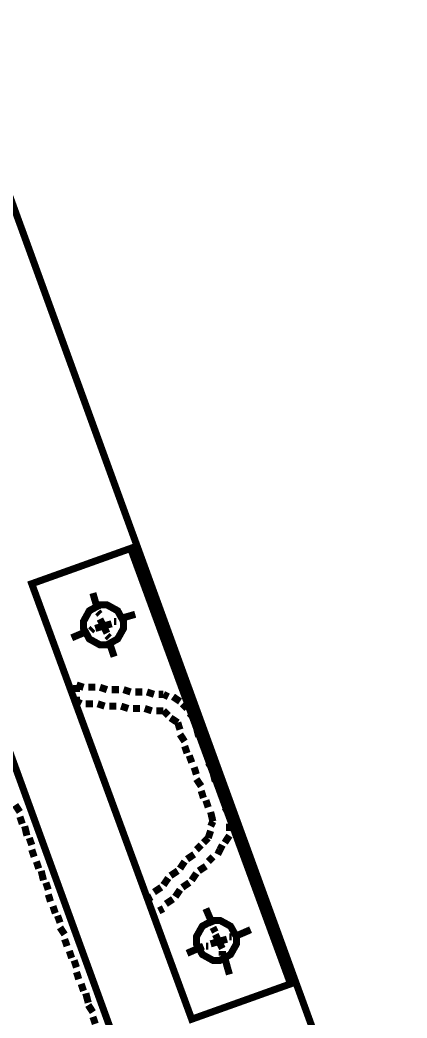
# Model space of a CAD drawing. Extents: x -2.4 to 13.4, y -16 to -5.
# Drawn here: x 2.67 to 2.944, y -10.57 to -9.863 of the extents above; entities that cross this region are included whole.
import ezdxf

# ---------------------------------------------------------------- set-up
doc = ezdxf.new("R2010")
doc.units = 0
doc.header["$MEASUREMENT"] = 0

msp = doc.modelspace()

# ---------------------------------------------------------------- linework, layer by layer
at = {"color": 0, "const_width": 0.005}
for points in [[(3.74199, -12.95219), (1.65538, -7.21884)], [(3.59868, -12.95219), (1.52868, -7.26383)], [(2.72538, -10.28054), (2.72198, -10.26881)], [(2.72698, -10.28384), (2.72538, -10.28216)], [(2.75198, -10.28384), (2.74038, -10.28715)], [(2.73528, -10.29052), (2.72368, -10.29383)], [(2.73198, -10.29719), (2.72698, -10.28715)], [(2.73868, -10.28884), (2.73698, -10.28884)], [(2.71868, -10.29551), (2.70698, -10.3005)], [(2.72198, -10.29383), (2.72038, -10.29551)], [(2.73368, -10.3005), (2.73198, -10.29881)], [(2.73698, -10.31384), (2.73368, -10.30387)], [(2.71538, -10.33549), (2.71038, -10.33387)], [(2.71038, -10.33886), (2.71038, -10.33387)], [(2.72368, -10.33549), (2.71868, -10.33549)], [(2.73198, -10.33718), (2.72698, -10.33549)], [(2.74038, -10.33718), (2.73528, -10.33718)], [(2.74868, -10.33886), (2.74368, -10.33718)], [(2.75698, -10.33886), (2.75198, -10.33886)], [(2.76528, -10.34048), (2.76028, -10.33886)], [(2.77198, -10.34048), (2.76868, -10.34048)], [(2.77538, -10.34216), (2.77198, -10.34048)], [(2.71038, -10.34554), (2.71038, -10.34216)], [(2.71368, -10.34716), (2.71038, -10.34554)], [(2.72198, -10.34716), (2.71698, -10.34716)], [(2.73028, -10.34884), (2.72538, -10.34716)], [(2.78368, -10.34554), (2.77868, -10.34216)], [(2.78868, -10.35052), (2.78538, -10.34716)], [(2.73868, -10.34884), (2.73368, -10.34884)], [(2.74698, -10.35052), (2.74198, -10.34884)], [(2.75538, -10.35052), (2.75038, -10.35052)], [(2.76368, -10.35215), (2.75868, -10.35052)], [(2.77198, -10.35215), (2.76698, -10.35215)], [(2.77538, -10.35551), (2.77198, -10.35215)], [(2.79198, -10.35551), (2.79028, -10.35383)], [(2.78208, -10.36051), (2.77698, -10.35719)], [(2.78208, -10.36051), (2.78368, -10.36549)], [(2.79198, -10.35551), (2.79528, -10.36219)], [(2.78368, -10.36886), (2.78698, -10.37386)], [(2.79528, -10.36387), (2.79698, -10.37048)], [(2.79868, -10.37218), (2.80028, -10.37716)], [(2.78698, -10.37716), (2.78868, -10.38215)], [(2.80198, -10.38052), (2.80368, -10.38551)], [(2.79028, -10.38383), (2.79198, -10.38883)], [(2.80368, -10.38883), (2.80698, -10.39381)], [(2.79368, -10.39219), (2.79528, -10.39718)], [(2.80698, -10.3955), (2.80868, -10.40218)], [(2.79528, -10.40049), (2.79868, -10.40554)], [(2.81038, -10.40386), (2.81198, -10.40884)], [(2.79868, -10.40884), (2.80028, -10.41384)], [(2.80198, -10.41552), (2.80368, -10.42051)], [(2.81368, -10.41215), (2.81538, -10.4172)], [(2.67028, -10.42381), (2.66698, -10.41883)], [(2.80538, -10.42381), (2.80698, -10.43049)], [(2.81538, -10.42051), (2.81868, -10.4255)], [(2.81868, -10.42887), (2.81868, -10.4255)], [(2.67198, -10.43218), (2.67028, -10.42718)], [(2.80538, -10.43386), (2.80698, -10.43049)], [(2.81868, -10.43716), (2.81868, -10.43218)], [(2.67528, -10.44052), (2.67368, -10.43386)], [(2.80368, -10.44216), (2.80538, -10.43716)], [(2.67868, -10.4472), (2.67698, -10.44216)], [(2.80368, -10.44216), (2.80028, -10.44552)], [(2.81538, -10.44552), (2.81868, -10.44052)], [(2.68038, -10.45551), (2.67868, -10.45051)], [(2.79368, -10.45381), (2.78868, -10.45719)], [(2.79868, -10.4472), (2.79528, -10.45051)], [(2.81198, -10.45051), (2.81038, -10.45381)], [(2.81198, -10.45051), (2.81368, -10.4472)], [(2.68368, -10.46386), (2.68198, -10.45887)], [(2.78698, -10.45887), (2.78368, -10.46386)], [(2.80698, -10.45551), (2.80368, -10.45887)], [(2.68698, -10.47216), (2.68538, -10.46548)], [(2.78208, -10.46548), (2.77698, -10.46884)], [(2.79528, -10.46716), (2.79198, -10.47216)], [(2.80198, -10.46218), (2.79698, -10.46548)], [(2.69038, -10.47883), (2.68868, -10.47384)], [(2.77538, -10.47054), (2.77198, -10.47552)], [(2.79028, -10.47384), (2.78538, -10.47715)], [(2.69198, -10.48719), (2.69038, -10.48219)], [(2.77038, -10.47715), (2.76528, -10.48051)], [(2.78368, -10.47883), (2.78038, -10.48383)], [(2.76368, -10.48383), (2.76028, -10.48551)], [(2.77868, -10.48551), (2.77368, -10.48887)], [(2.69538, -10.49548), (2.69368, -10.49049)], [(2.77198, -10.49218), (2.76868, -10.49386)], [(2.80698, -10.50384), (2.80198, -10.49218)], [(2.69868, -10.50216), (2.69698, -10.49718)], [(2.70198, -10.51051), (2.69868, -10.50552)], [(2.80868, -10.50883), (2.80698, -10.50552)], [(2.81368, -10.5205), (2.80868, -10.51051)], [(2.83368, -10.50715), (2.82198, -10.5122)], [(2.70368, -10.51881), (2.70198, -10.51383)], [(2.81698, -10.51383), (2.80538, -10.51719)], [(2.82038, -10.5122), (2.81868, -10.5122)], [(2.70698, -10.52718), (2.70528, -10.52218)], [(2.80028, -10.51881), (2.78868, -10.52386)], [(2.80368, -10.51881), (2.80198, -10.51881)], [(2.81368, -10.52549), (2.81368, -10.52218)], [(2.71038, -10.53384), (2.70868, -10.52886)], [(2.81868, -10.53884), (2.81538, -10.52718)], [(2.71198, -10.5422), (2.71038, -10.53715)], [(2.71538, -10.5505), (2.71368, -10.54551)], [(2.71868, -10.55886), (2.71698, -10.55218)], [(2.72198, -10.56552), (2.71868, -10.56048)], [(2.72368, -10.57383), (2.72198, -10.56884)]]:
    msp.add_lwpolyline(points, dxfattribs=at)
for points in [[(2.86198, -10.54551), (2.74868, -10.23719), (2.67868, -10.2622), (2.79198, -10.57052), (2.86198, -10.54551)], [(2.72948, -10.27718), (2.72698, -10.27718), (2.71948, -10.2813), (2.71538, -10.28879), (2.71538, -10.29133), (2.71538, -10.29383), (2.71948, -10.30131), (2.72698, -10.30549), (2.72948, -10.30549), (2.73198, -10.30549), (2.73948, -10.30131), (2.74368, -10.29383), (2.74368, -10.29133), (2.74368, -10.28879), (2.73948, -10.2813), (2.73198, -10.27718), (2.72948, -10.27718)], [(2.80948, -10.50054), (2.80698, -10.50054), (2.79948, -10.50466), (2.79528, -10.51215), (2.79528, -10.51469), (2.79528, -10.51719), (2.79948, -10.52468), (2.80698, -10.52886), (2.80948, -10.52886), (2.81198, -10.52886), (2.81948, -10.52468), (2.82368, -10.51719), (2.82368, -10.51469), (2.82368, -10.51215), (2.81948, -10.50466), (2.81198, -10.50054), (2.80948, -10.50054)]]:
    msp.add_lwpolyline(points, close=True, dxfattribs=at)

doc.saveas('drawing.dxf')
